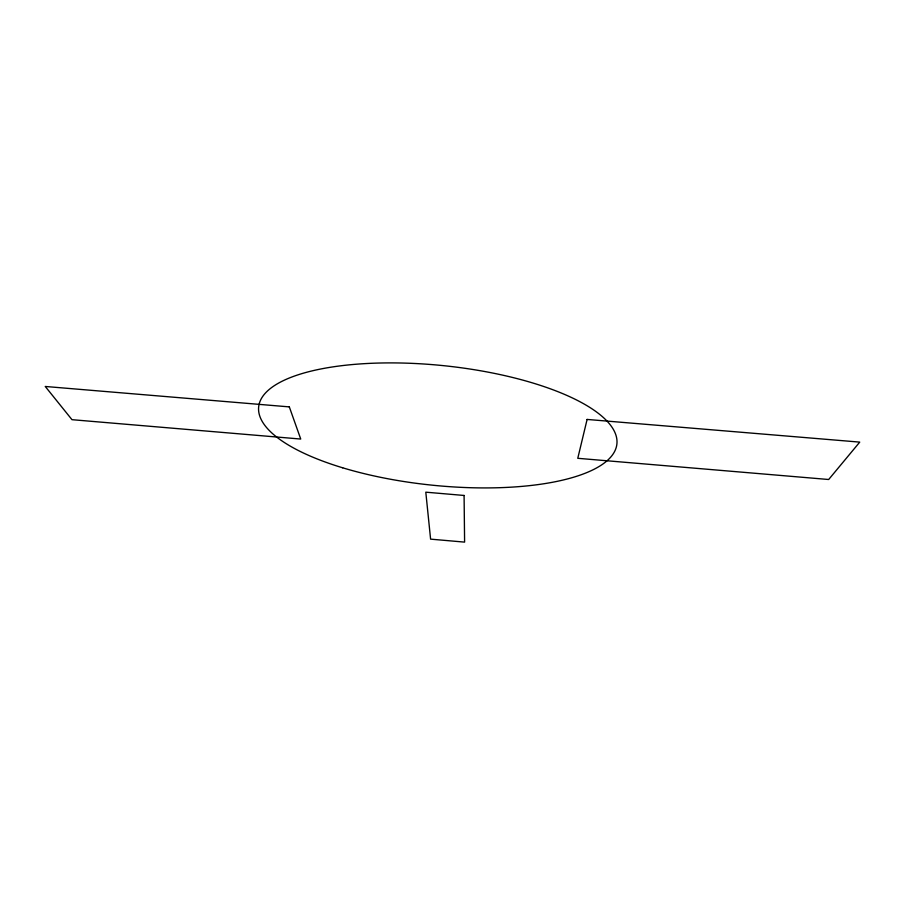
<?xml version="1.0" encoding="UTF-8"?>
<svg xmlns="http://www.w3.org/2000/svg" width="905" height="905" viewBox="0 0 905 905"><rect width="100%" height="100%" fill="white"/><g stroke="black" fill="none" stroke-linecap="round" stroke-linejoin="round"><path stroke-width="1.36" d="M587.107 419.434L577.775 458.303L828.675 479.503L859.75 442.115L587.107 419.434M289.317 406.888L45.25 386.469L71.981 419.682L300.731 439.049L289.317 406.888M464.084 495.465L425.803 492.173L430.599 539.142L464.604 542.118L464.084 495.465M342.69 467.806A180.072 60.024 5.9 0 0 616.905 443.869A180.072 60.024 5.9 0 0 353.753 364.432A180.072 60.024 5.9 0 0 342.69 467.806"/></g></svg>
